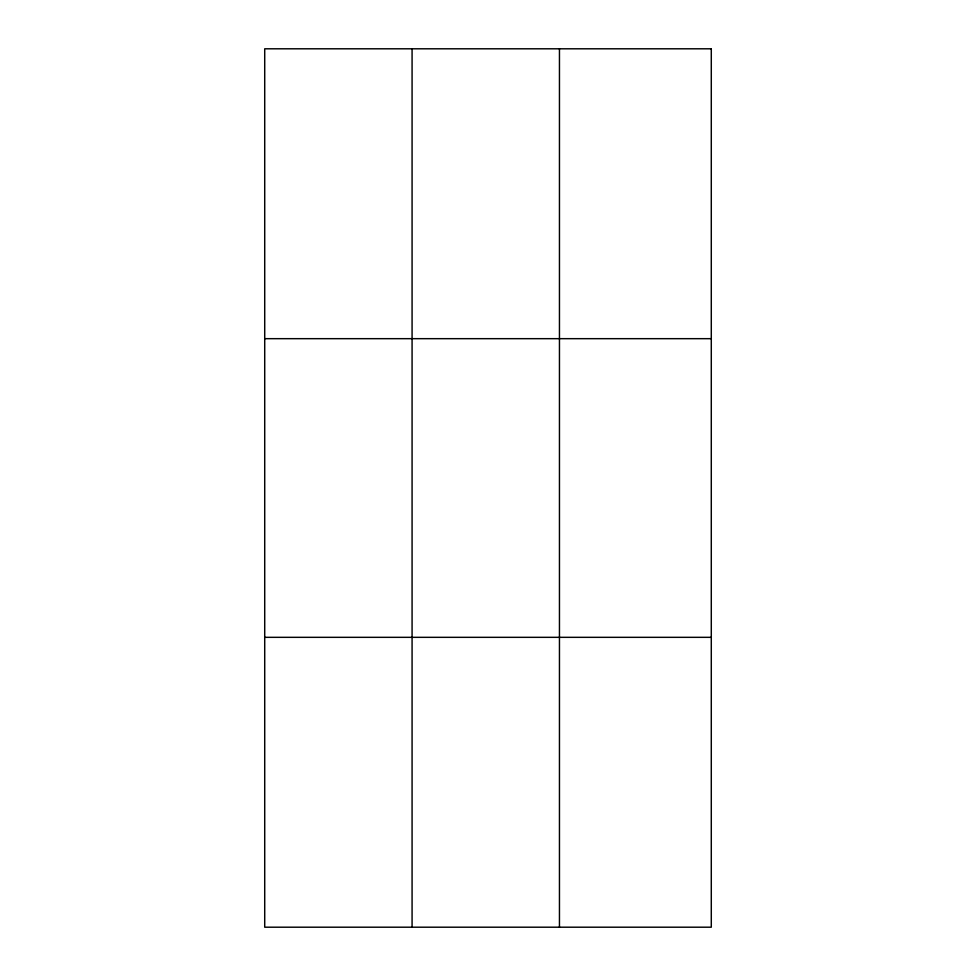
<?xml version="1.0" encoding="UTF-8"?>
<svg xmlns="http://www.w3.org/2000/svg" width="976" height="976" viewBox="0 0 976 976"><rect width="100%" height="100%" fill="white"/><g stroke="black" fill="none" stroke-linecap="round" stroke-linejoin="round"><path stroke-width="1.46" d="M412.079 48.8L412.079 927.2M559.455 48.8L559.455 927.2M264.716 338.672L711.284 338.672M264.716 637.328L711.284 637.328M711.284 48.8L711.284 927.2L264.716 927.2L264.716 48.8L711.284 48.8"/></g></svg>
